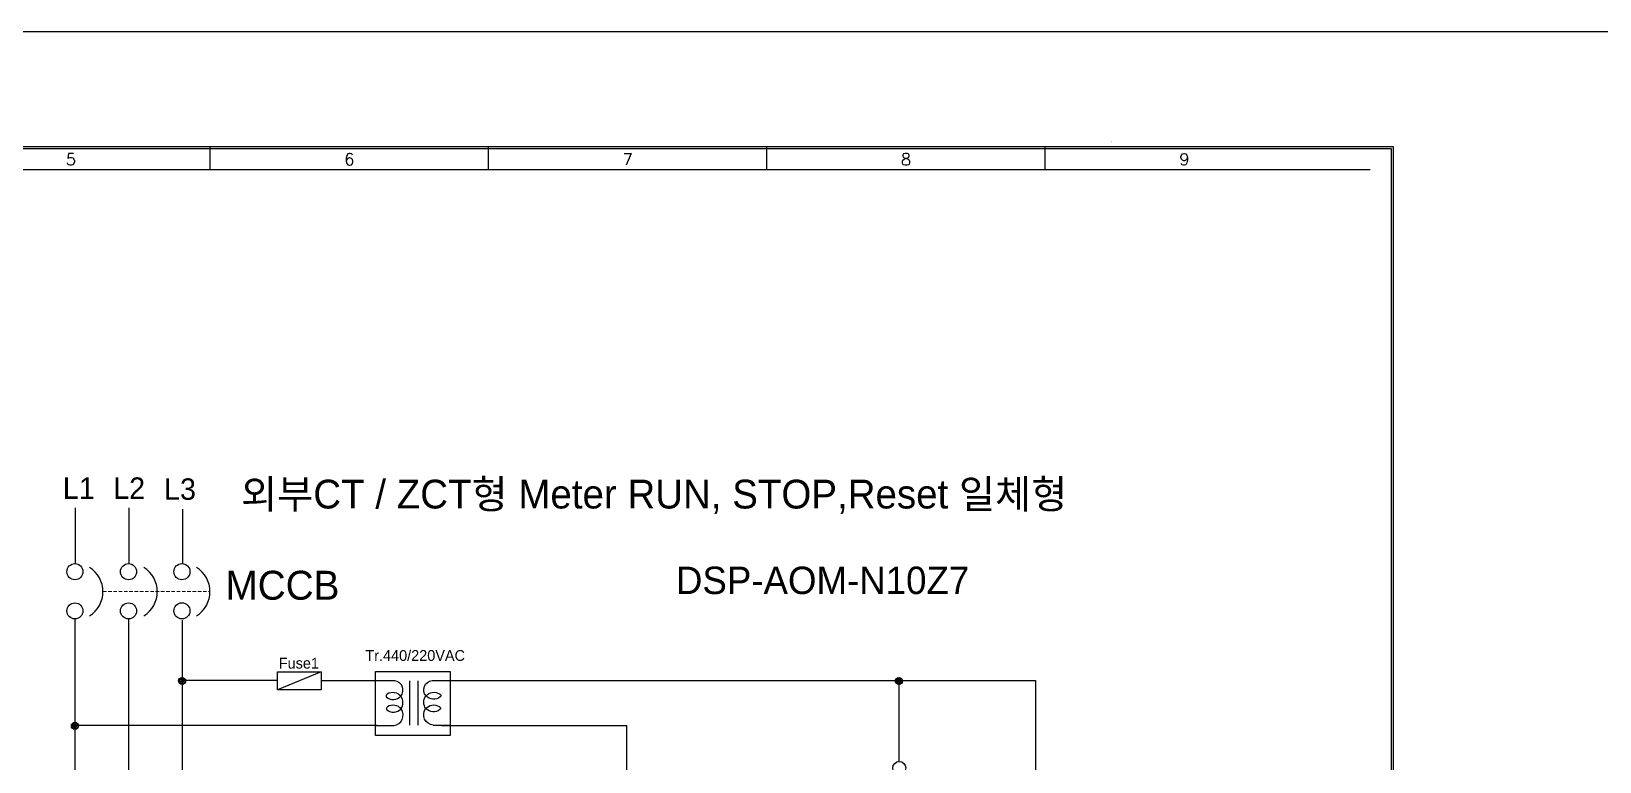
# Model space of a CAD drawing. Header units: millimetres. Extents: x 79 to 919, y 65 to 646.
# Drawn here: x 272.1 to 495.2, y 542.1 to 646 of the extents above; entities that cross this region are included whole.
import ezdxf
from ezdxf.enums import TextEntityAlignment as Align

# ---------------------------------------------------------------- set-up
doc = ezdxf.new("R2010")
doc.units = ezdxf.units.MM
doc.linetypes.add('DASHED', pattern=[0.75, 0.5, -0.25])
for name, color, linetype in [('20', 2, 'Continuous'), ('30', 3, 'Continuous'), ('4', 133, 'Continuous'), ('70', 7, 'Continuous'), ('ASHADE', 7, 'Continuous')]:
    doc.layers.add(name, color=color, linetype=linetype)
doc.styles.add('ghs', font='NGULIM.TTF')
doc.styles.add('SIMPLEX', font='SIMPLEX')

msp = doc.modelspace()

# ---------------------------------------------------------------- linework, layer by layer
at = {"linetype": 'DASHED', "lineweight": 0}
msp.add_line((282.243, 566.316), (297.471, 566.316), dxfattribs=at)
msp.add_line((395.476, 553.666), (414.912, 553.666))
msp.add_lwpolyline([(79.485, 646.03), (919.402, 646.03), (919.402, 64.992), (79.485, 64.992)], close=True)
at = {"layer": '20', "color": 7}
msp.add_line((92.86, 626.386), (462.526, 626.386), dxfattribs=at)
at = {"layer": '30', "color": 7}
for p, q in [((297.493, 626.386), (297.493, 629.653)), ((337.093, 626.386), (337.093, 629.653)), ((376.693, 626.386), (376.693, 629.653)), ((416.293, 626.386), (416.293, 629.653))]:
    msp.add_line(p, q, dxfattribs=at)
at = {"layer": '4', "color": 0, "linetype": 'ByBlock', "lineweight": 25}
msp.add_line((356.756, 439.229), (356.756, 547.262), dxfattribs=at)
at = {"layer": '70'}
for p, q in [((293.015, 553.542), (293.51, 554.037)), ((293.022, 553.725), (293.039, 553.743)), ((293.056, 553.406), (293.083, 553.433)), ((293.083, 553.787), (293.172, 553.875)), ((293.124, 553.298), (293.51, 553.683)), ((293.127, 553.478), (293.216, 553.566)), ((293.216, 553.92), (293.304, 554.008)), ((293.26, 553.61), (293.348, 553.699)), ((293.304, 553.301), (293.393, 553.389)), ((293.33, 553.15), (293.51, 553.33)), ((293.348, 554.052), (293.401, 554.105)), ((293.393, 553.743), (293.481, 553.831)), ((293.437, 553.433), (293.51, 553.506)), ((293.51, 554.037), (293.584, 554.111)), ((293.51, 553.683), (293.828, 554.002)), ((293.51, 553.33), (293.797, 553.617)), ((293.51, 553.506), (293.525, 553.522)), ((293.525, 553.875), (293.614, 553.964)), ((293.569, 553.566), (293.62, 553.617)), ((293.614, 553.257), (293.702, 553.345)), ((293.62, 553.617), (293.658, 553.654)), ((293.658, 554.008), (293.72, 554.07)), ((293.68, 553.147), (293.98, 553.446)), ((293.702, 553.699), (293.79, 553.787)), ((293.746, 553.389), (293.834, 553.478)), ((293.797, 553.617), (293.976, 553.796)), ((293.834, 553.831), (293.914, 553.911)), ((293.879, 553.522), (293.967, 553.61)), ((394.981, 553.526), (395.476, 554.02)), ((394.988, 553.709), (395.005, 553.726)), ((395.022, 553.39), (395.049, 553.417)), ((395.049, 553.77), (395.138, 553.859)), ((395.091, 553.281), (395.476, 553.666)), ((395.094, 553.461), (395.182, 553.549)), ((395.182, 553.903), (395.27, 553.991)), ((395.226, 553.594), (395.315, 553.682)), ((395.27, 553.284), (395.359, 553.373)), ((395.296, 553.133), (395.476, 553.313)), ((395.315, 554.036), (395.367, 554.088)), ((395.359, 553.726), (395.447, 553.815)), ((395.403, 553.417), (395.476, 553.49)), ((395.476, 554.02), (395.55, 554.094)), ((395.476, 553.666), (395.795, 553.985)), ((395.476, 553.313), (395.763, 553.6)), ((395.476, 553.49), (395.491, 553.505)), ((395.491, 553.859), (395.58, 553.947)), ((395.535, 553.549), (395.586, 553.6)), ((395.58, 553.24), (395.668, 553.328)), ((395.586, 553.6), (395.624, 553.638)), ((395.624, 553.991), (395.686, 554.054)), ((395.646, 553.13), (395.946, 553.429)), ((395.668, 553.682), (395.756, 553.77)), ((395.712, 553.373), (395.801, 553.461)), ((395.763, 553.6), (395.942, 553.78)), ((395.801, 553.815), (395.88, 553.894)), ((395.845, 553.505), (395.933, 553.594)), ((293.216, 553.212), (293.26, 553.257)), ((293.481, 553.124), (293.51, 553.153)), ((293.51, 553.153), (293.569, 553.213)), ((395.182, 553.196), (395.226, 553.24)), ((395.447, 553.107), (395.476, 553.136)), ((395.476, 553.136), (395.535, 553.196)), ((277.759, 547.146), (278.253, 547.64)), ((277.765, 547.329), (277.783, 547.346)), ((277.8, 547.01), (277.827, 547.037)), ((277.827, 547.391), (277.915, 547.479)), ((277.868, 546.902), (278.253, 547.287)), ((277.871, 547.081), (277.96, 547.17)), ((277.959, 546.816), (278.004, 546.86)), ((277.96, 547.523), (278.048, 547.612)), ((278.004, 547.214), (278.092, 547.302)), ((278.048, 546.904), (278.136, 546.993)), ((278.074, 546.754), (278.253, 546.933)), ((278.092, 547.656), (278.145, 547.708)), ((278.136, 547.346), (278.225, 547.435)), ((278.181, 547.037), (278.253, 547.11)), ((278.225, 546.728), (278.253, 546.756)), ((278.253, 547.64), (278.328, 547.715)), ((278.253, 547.287), (278.572, 547.606)), ((278.253, 546.933), (278.54, 547.22)), ((278.253, 547.11), (278.269, 547.125)), ((278.253, 546.756), (278.313, 546.816)), ((278.269, 547.479), (278.357, 547.567)), ((278.313, 547.17), (278.364, 547.22)), ((278.357, 546.86), (278.446, 546.949)), ((278.364, 547.22), (278.401, 547.258)), ((278.401, 547.612), (278.464, 547.674)), ((278.424, 546.75), (278.723, 547.05)), ((278.446, 547.302), (278.534, 547.391)), ((278.49, 546.993), (278.578, 547.081)), ((278.54, 547.22), (278.72, 547.4)), ((278.578, 547.435), (278.658, 547.514)), ((278.622, 547.125), (278.711, 547.214))]:
    msp.add_line(p, q, dxfattribs=at)
at = {"layer": '70', "color": 7}
for points in [[(465.793, 362.353), (89.593, 362.353), (89.593, 629.653), (465.793, 629.653)], [(465.496, 362.65), (89.89, 362.65), (89.89, 629.356), (465.496, 629.356)]]:
    msp.add_lwpolyline(points, close=True, dxfattribs=at)
at = {"layer": '70'}
for centre in [(293.51, 553.617), (395.476, 553.6), (278.253, 547.22)]:
    msp.add_circle(centre, 0.5, dxfattribs=at)
at = {"layer": '70', "color": 7}
msp.add_solid([(425.657, 630.259), (425.717, 630.259), (425.687, 630.437)], dxfattribs=at)
at = {"layer": 'ASHADE', "ltscale": 2}
for p, q in [((278.291, 578.236), (278.291, 570.301)), ((285.923, 578.236), (285.923, 570.3)), ((293.547, 578.066), (293.547, 570.301)), ((278.253, 562.438), (278.253, 525.831)), ((285.885, 562.439), (285.885, 525.821)), ((293.51, 562.269), (293.51, 525.831)), ((307.059, 553.683), (293.51, 553.683)), ((313.283, 554.906), (307.059, 552.349)), ((321.226, 553.628), (313.283, 553.628)), ((323.759, 553.628), (321.036, 553.628)), ((325.86, 553.628), (325.86, 547.326)), ((327.027, 553.628), (327.027, 547.326)), ((329.061, 553.666), (331.617, 553.666)), ((321.226, 547.287), (278.253, 547.287)), ((321.036, 547.287), (323.615, 547.287)), ((329.205, 547.326), (331.617, 547.326))]:
    msp.add_line(p, q, dxfattribs=at)
at = {"layer": 'ASHADE', "color": 0, "linetype": 'ByBlock', "lineweight": 25, "ltscale": 2}
for p, q in [((331.617, 553.666), (395.476, 553.666)), ((395.476, 553.666), (395.476, 542.157)), ((414.912, 553.666), (414.912, 496.66)), ((330.399, 547.262), (356.756, 547.262))]:
    msp.add_line(p, q, dxfattribs=at)
at = {"layer": 'ASHADE'}
msp.add_lwpolyline([(307.059, 554.906), (313.283, 554.906), (313.283, 552.349), (307.059, 552.349)], close=True, dxfattribs=at)
at = {"layer": 'ASHADE', "ltscale": 2}
msp.add_lwpolyline([(321.036, 554.95), (331.617, 554.95), (331.617, 545.847), (321.036, 545.847)], close=True, dxfattribs=at)
for points in [[(323.615, 547.287, 0.5644393), (324.7, 549.606, 0.3776145), (322.724, 549.924, 0.5214253), (322.638, 549.49, 0.3768363), (324.634, 549.621, 0.3151835), (324.654, 551.41, 0.3776145), (322.677, 551.727, 0.5214253), (322.592, 551.294, 0.3826417), (324.615, 551.449, 0.6020814), (323.759, 553.628)], [(329.205, 547.326, -0.5644393), (328.12, 549.645, -0.3776145), (330.096, 549.962, -0.5214253), (330.182, 549.529, -0.3768363), (328.185, 549.66, -0.3151835), (328.166, 551.449, -0.3776145), (330.142, 551.766, -0.5214253), (330.228, 551.332, -0.3826417), (328.205, 551.488, -0.6020814), (329.061, 553.666)]]:
    msp.add_lwpolyline(points, format="xyb", dxfattribs=at)
for centre in [(278.253, 569.158), (285.885, 569.156), (293.481, 569.159), (278.253, 563.582), (285.885, 563.581), (293.481, 563.584)]:
    msp.add_circle(centre, 1.144, dxfattribs=at)
at = {"layer": 'ASHADE', "color": 0, "linetype": 'ByBlock', "lineweight": 25, "ltscale": 2}
msp.add_circle((395.535, 541.235), 0.925, dxfattribs=at)
at = {"layer": 'ASHADE', "ltscale": 2}
for centre in [(278.168, 566.316), (285.903, 566.316), (293.395, 566.317)]:
    msp.add_arc(centre, 4.075, 302.22193, 57.77807, dxfattribs=at)

# ---------------------------------------------------------------- texts
at = {"layer": '30', "color": 7, "style": 'SIMPLEX'}
for s, p in [('5', (277.693, 627.825)), ('6', (317.293, 627.825)), ('7', (356.893, 627.825)), ('8', (396.493, 627.825)), ('9', (436.093, 627.825))]:
    msp.add_text(s, height=1.683, dxfattribs=at).set_placement(p, align=Align.MIDDLE)
at = {"layer": 'ASHADE', "ltscale": 2, "style": 'ghs'}
for s, height, p in [('L1', 3.0512, (276.534, 579.517)), ('L2', 3.0512, (283.704, 579.517)), ('L3', 3.0512, (290.937, 579.381)), ('MCCB', 4.1192, (299.674, 565.167)), ('Tr.440/220VAC', 1.53783, (319.578, 556.466)), ('Fuse1', 1.5378, (307.257, 555.378))]:
    msp.add_text(s, height=height, dxfattribs=at).set_placement(p)
at = {"layer": 'ASHADE', "color": 0, "linetype": 'ByBlock', "lineweight": 25, "ltscale": 2, "style": 'ghs'}
for s, height, p in [('외부CT / ZCT형 Meter RUN, STOP,Reset 일체형 ', 4.095, (301.894, 578.148)), ('DSP-AOM-N10Z7', 3.9, (363.759, 565.977))]:
    msp.add_text(s, height=height, dxfattribs=at).set_placement(p)

doc.saveas('drawing.dxf')
